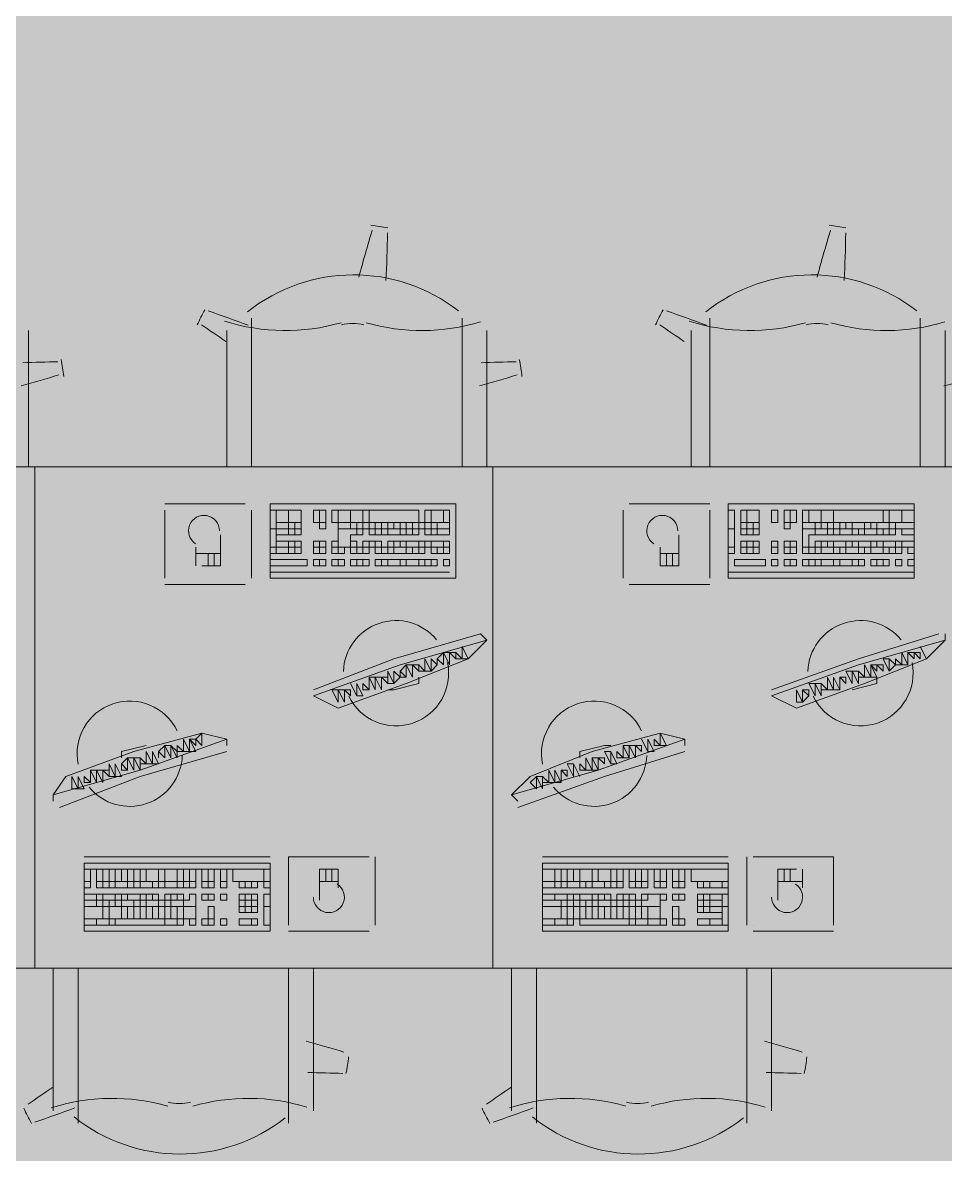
# Model space of a CAD drawing. Header units: millimetres. Extents: x -59 to 47, y 152 to 919.
# Drawn here: x 26.496 to 28.731, y 461.526 to 464.267 of the extents above; entities that cross this region are included whole.
import ezdxf

# ---------------------------------------------------------------- set-up
doc = ezdxf.new("R2010")
doc.units = ezdxf.units.MM
doc.layers.add('PDF_014405$FT-FIXFIT', color=7, linetype='Continuous')
doc.layers.add('PDF_014405$HL-TMP', color=7, linetype='Continuous', true_color=0xe6db59)

msp = doc.modelspace()

# ---------------------------------------------------------------- linework, layer by layer
at = {"layer": 'PDF_014405$FT-FIXFIT', "lineweight": 0}
for points in [[(27.0501, 463.1913), (27.0501, 463.5513)], [(27.5601, 463.5513), (27.5601, 463.1913)], [(28.16, 463.1913), (28.16, 463.5513)], [(28.67, 463.5513), (28.67, 463.1913)], [(26.5102, 463.1913), (26.5102, 463.5213)], [(26.9901, 463.5213), (26.9901, 463.1913)], [(27.6201, 463.1913), (27.6201, 463.5213)], [(28.115, 463.5213), (28.115, 463.1913)], [(28.73, 463.1913), (28.73, 463.5213)], [(27.0351, 463.1014), (26.8402, 463.1014)], [(28.16, 463.1014), (27.9651, 463.1014)], [(26.8402, 463.0864), (26.8402, 463.0864)], [(26.8402, 463.0864), (26.8402, 462.9214)], [(27.0351, 463.0864), (27.0351, 463.0864)], [(27.0501, 462.9214), (27.0501, 463.0864)], [(27.9501, 463.0864), (27.9501, 462.9214)], [(27.9651, 463.0864), (27.9651, 463.0864)], [(28.16, 462.9214), (28.16, 463.0864)], [(26.9302, 462.9514), (26.9751, 462.9514), (26.9751, 463.0264)], [(28.0401, 462.9964), (28.0401, 462.9514), (28.0851, 462.9514), (28.0851, 463.0264)], [(26.9152, 462.9964), (26.9152, 462.9514)], [(26.9751, 462.9814), (26.9152, 462.9814)], [(26.9451, 462.9814), (26.9451, 462.9514)], [(26.9601, 462.9814), (26.9601, 462.9514)], [(28.0851, 462.9814), (28.0401, 462.9814)], [(28.0551, 462.9814), (28.0551, 462.9514)], [(28.0701, 462.9814), (28.0701, 462.9514)], [(27.5301, 462.9364), (27.0951, 462.9364), (27.5301, 462.9364)], [(28.655, 462.9364), (28.205, 462.9364), (28.655, 462.9364)], [(26.8402, 462.9064), (27.0351, 462.9064)], [(27.0351, 462.9214), (27.0351, 462.9214)], [(27.9651, 462.9214), (27.9651, 462.9214)], [(27.9651, 462.9064), (28.16, 462.9064)], [(28.16, 462.9214), (28.16, 462.9214)], [(27.6201, 462.7714), (27.4101, 462.7114), (27.2001, 462.6364), (27.2601, 462.6064), (27.4251, 462.6664), (27.5751, 462.7264), (27.6201, 462.7714), (27.6051, 462.7864), (27.3951, 462.7264), (27.2001, 462.6514)], [(28.73, 462.7714), (28.52, 462.7114), (28.31, 462.6364), (28.37, 462.6064), (28.535, 462.6664), (28.685, 462.7264), (28.73, 462.7714), (28.73, 462.7864)], [(28.715, 462.7864), (28.52, 462.7264), (28.31, 462.6514)], [(28.715, 462.7864), (28.715, 462.7864)], [(28.64, 462.7414), (28.64, 462.7114), (28.64, 462.7414)], [(28.67, 462.7564), (28.685, 462.7264), (28.67, 462.7564)], [(27.5001, 462.7264), (27.5001, 462.7114), (27.5001, 462.7264)], [(27.2901, 462.6664), (27.3051, 462.6364), (27.2901, 462.6664)], [(27.4551, 462.6814), (27.4551, 462.6664), (27.3951, 462.6514), (27.3801, 462.6514)], [(28.565, 462.6814), (28.565, 462.6664), (28.505, 462.6514)], [(27.2001, 462.6514), (27.2001, 462.6514)], [(27.2001, 462.6364), (27.2001, 462.6364)], [(28.31, 462.6364), (28.31, 462.6364)], [(28.325, 462.6514), (28.325, 462.6514)], [(26.9901, 462.5314), (26.9302, 462.5464), (26.7652, 462.5014), (26.6002, 462.4414), (26.5702, 462.3964), (26.5702, 462.3814)], [(26.5702, 462.3964), (26.7802, 462.4564), (26.9901, 462.5314), (26.9901, 462.5164)], [(28.1, 462.5314), (28.0401, 462.5464), (27.8751, 462.5014), (27.7251, 462.4414), (27.6801, 462.3964), (27.6951, 462.3814)], [(27.6801, 462.3964), (27.8901, 462.4564), (28.1, 462.5314), (28.1, 462.5164)], [(28.0101, 462.5014), (27.9951, 462.5314), (28.0101, 462.5014)], [(26.5852, 462.3664), (26.7802, 462.4414), (26.9901, 462.5014)], [(26.7352, 462.4864), (26.7352, 462.5014), (26.7952, 462.5164)], [(26.8252, 462.4864), (26.8252, 462.5014), (26.8252, 462.4864)], [(26.9751, 462.5164), (26.9751, 462.5164)], [(27.6951, 462.3664), (27.9051, 462.4414), (28.1, 462.5014)], [(27.8451, 462.4864), (27.8451, 462.5014), (27.9051, 462.5164), (27.9201, 462.5164)], [(27.8451, 462.4414), (27.8301, 462.4714), (27.8451, 462.4414)], [(26.5852, 462.3814), (26.5852, 462.3814)], [(27.0951, 462.2464), (26.6452, 462.2464)], [(27.3351, 462.2464), (27.1401, 462.2464), (27.1401, 462.0814)], [(27.3351, 462.2464), (27.3351, 462.2464)], [(27.3501, 462.0814), (27.3501, 462.2464)], [(28.205, 462.2464), (27.7551, 462.2464)], [(28.25, 462.2464), (28.25, 462.0814)], [(28.46, 462.0814), (28.46, 462.2464), (28.265, 462.2464)], [(26.6452, 462.2314), (26.6452, 462.0664), (27.0951, 462.0664), (27.0951, 462.2314)], [(27.7551, 462.2314), (27.7551, 462.0664), (28.205, 462.0664), (28.205, 462.2314)], [(27.2601, 462.1714), (27.2601, 462.2164), (27.2151, 462.2164), (27.2151, 462.1414)], [(27.2301, 462.1864), (27.2301, 462.2164)], [(27.2451, 462.1864), (27.2451, 462.2164)], [(28.37, 462.2164), (28.325, 462.2164), (28.325, 462.1414)], [(28.34, 462.1864), (28.34, 462.2164)], [(28.355, 462.1864), (28.355, 462.2164)], [(28.385, 462.1714), (28.385, 462.2164)], [(27.2151, 462.1864), (27.2601, 462.1864)], [(28.325, 462.1864), (28.385, 462.1864)], [(27.3351, 462.0814), (27.3351, 462.0814)], [(28.265, 462.0814), (28.265, 462.0814)], [(28.46, 462.0814), (28.46, 462.0814)], [(27.1401, 462.0664), (27.3351, 462.0664)], [(28.265, 462.0664), (28.46, 462.0664)], [(26.5702, 461.6315), (26.5702, 461.9765)], [(26.6302, 461.9765), (26.6302, 461.6015)], [(27.1401, 461.6015), (27.1401, 461.9765)], [(27.2001, 461.9765), (27.2001, 461.6315)], [(27.6801, 461.6315), (27.6801, 461.9765)], [(27.7401, 461.9765), (27.7401, 461.6015)], [(28.25, 461.6015), (28.25, 461.9765)], [(28.31, 461.9765), (28.31, 461.6315)]]:
    msp.add_lwpolyline(points, dxfattribs=at)
msp.add_lwpolyline([(28.7273, 463.3873, 0.00719), (28.8152, 463.4103, 0.025003), (28.8088, 463.451)], format="xyb", dxfattribs=at)
for points in [[(25.4153, 463.1913), (26.5252, 463.1913), (26.5252, 461.9765), (25.4153, 461.9765)], [(26.5252, 463.1913), (27.6351, 463.1913), (27.6351, 461.9765), (26.5252, 461.9765)], [(27.6351, 463.1913), (28.76, 463.1913), (28.76, 461.9765), (27.6351, 461.9765)], [(27.5451, 463.1014), (27.0951, 463.1014), (27.0951, 462.9214), (27.5451, 462.9214)], [(28.655, 463.1014), (28.205, 463.1014), (28.205, 462.9214), (28.655, 462.9214)], [(27.1101, 463.0864), (27.0951, 463.0864), (27.0951, 463.0414), (27.1101, 463.0414)], [(27.1401, 463.0864), (27.1101, 463.0864), (27.1101, 463.0564), (27.1401, 463.0564)], [(27.1701, 463.0864), (27.1401, 463.0864), (27.1401, 463.0564), (27.1701, 463.0564)], [(27.2151, 463.0864), (27.2001, 463.0864), (27.2001, 463.0564), (27.2151, 463.0564)], [(27.2301, 463.0864), (27.2151, 463.0864), (27.2151, 463.0564), (27.2301, 463.0564)], [(27.2601, 463.0864), (27.2451, 463.0864), (27.2451, 463.0564), (27.2601, 463.0564)], [(27.2601, 463.0864), (27.2901, 463.0864), (27.2901, 463.0564), (27.2601, 463.0564)], [(27.2901, 463.0864), (27.3201, 463.0864), (27.3201, 463.0564), (27.2901, 463.0564)], [(27.3201, 463.0864), (27.3351, 463.0864), (27.3351, 463.0564), (27.3201, 463.0564)], [(27.4551, 463.0864), (27.3351, 463.0864), (27.3351, 463.0564), (27.4551, 463.0564)], [(27.4851, 463.0864), (27.4701, 463.0864), (27.4701, 463.0564), (27.4851, 463.0564)], [(27.5151, 463.0864), (27.4851, 463.0864), (27.4851, 463.0564), (27.5151, 463.0564)], [(27.5301, 463.0864), (27.5151, 463.0864), (27.5151, 463.0564), (27.5301, 463.0564)], [(28.22, 463.0864), (28.205, 463.0864), (28.205, 463.0414), (28.22, 463.0414)], [(28.25, 463.0864), (28.235, 463.0864), (28.235, 463.0564), (28.25, 463.0564)], [(28.28, 463.0864), (28.25, 463.0864), (28.25, 463.0564), (28.28, 463.0564)], [(28.325, 463.0864), (28.31, 463.0864), (28.31, 463.0564), (28.325, 463.0564)], [(28.355, 463.0864), (28.34, 463.0864), (28.34, 463.0564), (28.355, 463.0564)], [(28.37, 463.0864), (28.355, 463.0864), (28.355, 463.0564), (28.37, 463.0564)], [(28.385, 463.0864), (28.4, 463.0864), (28.4, 463.0564), (28.385, 463.0564)], [(28.4, 463.0864), (28.43, 463.0864), (28.43, 463.0564), (28.4, 463.0564)], [(28.43, 463.0864), (28.46, 463.0864), (28.46, 463.0564), (28.43, 463.0564)], [(28.58, 463.0864), (28.46, 463.0864), (28.46, 463.0564), (28.58, 463.0564)], [(28.595, 463.0864), (28.58, 463.0864), (28.58, 463.0564), (28.595, 463.0564)], [(28.625, 463.0864), (28.595, 463.0864), (28.595, 463.0564), (28.625, 463.0564)], [(28.655, 463.0864), (28.625, 463.0864), (28.625, 463.0564), (28.655, 463.0564)], [(27.1101, 463.0414), (27.0951, 463.0414), (27.0951, 462.9964), (27.1101, 462.9964)], [(27.1401, 463.0564), (27.1101, 463.0564), (27.1101, 463.0414), (27.1401, 463.0414)], [(27.1401, 463.0414), (27.1101, 463.0414), (27.1101, 463.0264), (27.1401, 463.0264)], [(27.1551, 463.0564), (27.1401, 463.0564), (27.1401, 463.0414), (27.1551, 463.0414)], [(27.1551, 463.0414), (27.1401, 463.0414), (27.1401, 463.0264), (27.1551, 463.0264)], [(27.1701, 463.0564), (27.1551, 463.0564), (27.1551, 463.0414), (27.1701, 463.0414)], [(27.1701, 463.0414), (27.1551, 463.0414), (27.1551, 463.0264), (27.1701, 463.0264)], [(27.2301, 463.0564), (27.2151, 463.0564), (27.2151, 463.0414), (27.2301, 463.0414)], [(27.2901, 463.0564), (27.2601, 463.0564), (27.2601, 463.0414), (27.2901, 463.0414)], [(27.2901, 463.0414), (27.2601, 463.0414), (27.2601, 462.9964), (27.2901, 462.9964), (27.2901, 463.0264), (27.3051, 463.0264), (27.3051, 463.0414)], [(27.3201, 463.0564), (27.3051, 463.0564), (27.3051, 463.0414), (27.3201, 463.0414)], [(27.3201, 463.0414), (27.3051, 463.0414), (27.3051, 463.0264), (27.3201, 463.0264)], [(27.3351, 463.0564), (27.3201, 463.0564), (27.3201, 463.0414), (27.3351, 463.0414)], [(27.3501, 463.0564), (27.3351, 463.0564), (27.3351, 463.0414), (27.3501, 463.0414)], [(27.3501, 463.0414), (27.3351, 463.0414), (27.3351, 463.0264), (27.3501, 463.0264)], [(27.3651, 463.0414), (27.3501, 463.0414), (27.3501, 463.0264), (27.3651, 463.0264)], [(27.3801, 463.0564), (27.3651, 463.0564), (27.3651, 463.0414), (27.3801, 463.0414)], [(27.3801, 463.0414), (27.3651, 463.0414), (27.3651, 463.0264), (27.3801, 463.0264)], [(27.3951, 463.0564), (27.3801, 463.0564), (27.3801, 463.0414), (27.3951, 463.0414)], [(27.4101, 463.0414), (27.3801, 463.0414), (27.3801, 463.0264), (27.4101, 463.0264)], [(27.4101, 463.0564), (27.3951, 463.0564), (27.3951, 463.0414), (27.4101, 463.0414)], [(27.4251, 463.0414), (27.4101, 463.0414), (27.4101, 463.0264), (27.4251, 463.0264)], [(27.4401, 463.0564), (27.4251, 463.0564), (27.4251, 463.0414), (27.4401, 463.0414)], [(27.4401, 463.0414), (27.4251, 463.0414), (27.4251, 463.0264), (27.4401, 463.0264)], [(27.4551, 463.0564), (27.4401, 463.0564), (27.4401, 463.0414), (27.4551, 463.0414)], [(27.4551, 463.0414), (27.4401, 463.0414), (27.4401, 463.0264), (27.4551, 463.0264)], [(27.4701, 463.0564), (27.4551, 463.0564), (27.4551, 463.0414), (27.4701, 463.0414)], [(27.4851, 463.0414), (27.4701, 463.0414), (27.4701, 463.0264), (27.4851, 463.0264)], [(27.5001, 463.0564), (27.4851, 463.0564), (27.4851, 463.0414), (27.5001, 463.0414)], [(27.5001, 463.0414), (27.4851, 463.0414), (27.4851, 463.0264), (27.5001, 463.0264)], [(27.5301, 463.0564), (27.5001, 463.0564), (27.5001, 463.0414), (27.5301, 463.0414)], [(27.5301, 463.0414), (27.5001, 463.0414), (27.5001, 463.0264), (27.5301, 463.0264)], [(28.22, 463.0414), (28.205, 463.0414), (28.205, 462.9964), (28.22, 462.9964)], [(28.25, 463.0564), (28.235, 463.0564), (28.235, 463.0414), (28.25, 463.0414)], [(28.25, 463.0414), (28.235, 463.0414), (28.235, 463.0264), (28.25, 463.0264)], [(28.265, 463.0564), (28.25, 463.0564), (28.25, 463.0414), (28.265, 463.0414)], [(28.265, 463.0414), (28.25, 463.0414), (28.25, 463.0264), (28.265, 463.0264)], [(28.28, 463.0564), (28.265, 463.0564), (28.265, 463.0414), (28.28, 463.0414)], [(28.28, 463.0414), (28.265, 463.0414), (28.265, 463.0264), (28.28, 463.0264)], [(28.355, 463.0564), (28.34, 463.0564), (28.34, 463.0414), (28.355, 463.0414)], [(28.415, 463.0564), (28.385, 463.0564), (28.385, 463.0414), (28.415, 463.0414)], [(28.4, 463.0414), (28.385, 463.0414), (28.385, 462.9964), (28.4, 462.9964), (28.4, 463.0264), (28.415, 463.0264), (28.415, 463.0414)], [(28.43, 463.0564), (28.415, 463.0564), (28.415, 463.0414), (28.43, 463.0414)], [(28.445, 463.0414), (28.415, 463.0414), (28.415, 463.0264), (28.445, 463.0264)], [(28.445, 463.0564), (28.43, 463.0564), (28.43, 463.0414), (28.445, 463.0414)], [(28.46, 463.0414), (28.445, 463.0414), (28.445, 463.0264), (28.46, 463.0264)], [(28.475, 463.0564), (28.46, 463.0564), (28.46, 463.0414), (28.475, 463.0414)], [(28.475, 463.0414), (28.46, 463.0414), (28.46, 463.0264), (28.475, 463.0264)], [(28.49, 463.0564), (28.475, 463.0564), (28.475, 463.0414), (28.49, 463.0414)], [(28.505, 463.0414), (28.475, 463.0414), (28.475, 463.0264), (28.505, 463.0264)], [(28.505, 463.0564), (28.49, 463.0564), (28.49, 463.0414), (28.505, 463.0414)], [(28.535, 463.0564), (28.505, 463.0564), (28.505, 463.0414), (28.535, 463.0414)], [(28.52, 463.0414), (28.505, 463.0414), (28.505, 463.0264), (28.52, 463.0264)], [(28.535, 463.0414), (28.52, 463.0414), (28.52, 463.0264), (28.535, 463.0264)], [(28.55, 463.0564), (28.535, 463.0564), (28.535, 463.0414), (28.55, 463.0414)], [(28.565, 463.0414), (28.535, 463.0414), (28.535, 463.0264), (28.565, 463.0264)], [(28.565, 463.0564), (28.55, 463.0564), (28.55, 463.0414), (28.565, 463.0414)], [(28.595, 463.0564), (28.565, 463.0564), (28.565, 463.0414), (28.595, 463.0414)], [(28.58, 463.0414), (28.565, 463.0414), (28.565, 463.0264), (28.58, 463.0264)], [(28.595, 463.0414), (28.58, 463.0414), (28.58, 463.0264), (28.595, 463.0264)], [(28.61, 463.0564), (28.595, 463.0564), (28.595, 463.0414), (28.61, 463.0414)], [(28.61, 463.0414), (28.595, 463.0414), (28.595, 463.0264), (28.61, 463.0264)], [(28.655, 463.0564), (28.61, 463.0564), (28.61, 463.0414), (28.655, 463.0414)], [(28.655, 463.0414), (28.625, 463.0414), (28.625, 463.0264), (28.655, 463.0264)], [(27.1101, 462.9964), (27.0951, 462.9964), (27.0951, 462.9814), (27.1101, 462.9814)], [(27.1401, 463.0114), (27.1101, 463.0114), (27.1101, 462.9964), (27.1401, 462.9964)], [(27.1401, 462.9964), (27.1101, 462.9964), (27.1101, 462.9814), (27.1401, 462.9814)], [(27.1551, 463.0114), (27.1401, 463.0114), (27.1401, 462.9964), (27.1551, 462.9964)], [(27.1551, 462.9964), (27.1401, 462.9964), (27.1401, 462.9814), (27.1551, 462.9814)], [(27.1701, 463.0114), (27.1551, 463.0114), (27.1551, 462.9964), (27.1701, 462.9964)], [(27.1701, 462.9964), (27.1551, 462.9964), (27.1551, 462.9814), (27.1701, 462.9814)], [(27.2151, 463.0114), (27.2001, 463.0114), (27.2001, 462.9964), (27.2151, 462.9964)], [(27.2151, 462.9964), (27.2001, 462.9964), (27.2001, 462.9814), (27.2151, 462.9814)], [(27.2301, 463.0114), (27.2151, 463.0114), (27.2151, 462.9964), (27.2301, 462.9964)], [(27.2301, 462.9964), (27.2151, 462.9964), (27.2151, 462.9814), (27.2301, 462.9814)], [(27.2601, 463.0114), (27.2451, 463.0114), (27.2451, 462.9964), (27.2601, 462.9964)], [(27.2601, 462.9964), (27.2451, 462.9964), (27.2451, 462.9814), (27.2601, 462.9814)], [(27.2751, 462.9964), (27.2601, 462.9964), (27.2601, 462.9814), (27.2751, 462.9814)], [(27.3051, 463.0114), (27.2901, 463.0114), (27.2901, 462.9964), (27.3051, 462.9964)], [(27.3051, 462.9964), (27.2901, 462.9964), (27.2901, 462.9814), (27.3051, 462.9814)], [(27.3201, 462.9964), (27.3051, 462.9964), (27.3051, 462.9814), (27.3201, 462.9814)], [(27.3351, 463.0114), (27.3201, 463.0114), (27.3201, 462.9964), (27.3351, 462.9964)], [(27.3351, 462.9964), (27.3201, 462.9964), (27.3201, 462.9814), (27.3351, 462.9814)], [(27.3501, 463.0114), (27.3351, 463.0114), (27.3351, 462.9964), (27.3501, 462.9964)], [(27.3651, 463.0114), (27.3501, 463.0114), (27.3501, 462.9964), (27.3651, 462.9964)], [(27.3651, 462.9964), (27.3501, 462.9964), (27.3501, 462.9814), (27.3651, 462.9814)], [(27.3801, 462.9964), (27.3651, 462.9964), (27.3651, 462.9814), (27.3801, 462.9814)], [(27.3951, 463.0114), (27.3801, 463.0114), (27.3801, 462.9964), (27.3951, 462.9964)], [(27.3951, 462.9964), (27.3801, 462.9964), (27.3801, 462.9814), (27.3951, 462.9814)], [(27.4101, 463.0114), (27.3951, 463.0114), (27.3951, 462.9964), (27.4101, 462.9964)], [(27.4251, 462.9964), (27.3951, 462.9964), (27.3951, 462.9814), (27.4251, 462.9814)], [(27.4251, 463.0114), (27.4101, 463.0114), (27.4101, 462.9964), (27.4251, 462.9964)], [(27.4551, 463.0114), (27.4251, 463.0114), (27.4251, 462.9964), (27.4551, 462.9964)], [(27.4401, 462.9964), (27.4251, 462.9964), (27.4251, 462.9814), (27.4401, 462.9814)], [(27.4551, 462.9964), (27.4401, 462.9964), (27.4401, 462.9814), (27.4551, 462.9814)], [(27.4701, 463.0114), (27.4551, 463.0114), (27.4551, 462.9964), (27.4701, 462.9964)], [(27.4701, 462.9964), (27.4551, 462.9964), (27.4551, 462.9814), (27.4701, 462.9814)], [(27.4851, 463.0114), (27.4701, 463.0114), (27.4701, 462.9964), (27.4851, 462.9964)], [(27.5151, 463.0114), (27.4851, 463.0114), (27.4851, 462.9964), (27.5151, 462.9964)], [(27.5001, 462.9964), (27.4851, 462.9964), (27.4851, 462.9814), (27.5001, 462.9814)], [(27.5151, 462.9964), (27.5001, 462.9964), (27.5001, 462.9814), (27.5151, 462.9814)], [(27.5301, 463.0114), (27.5151, 463.0114), (27.5151, 462.9964), (27.5301, 462.9964)], [(27.5301, 462.9964), (27.5151, 462.9964), (27.5151, 462.9814), (27.5301, 462.9814)], [(28.22, 462.9964), (28.205, 462.9964), (28.205, 462.9814), (28.22, 462.9814)], [(28.25, 463.0114), (28.235, 463.0114), (28.235, 462.9964), (28.25, 462.9964)], [(28.25, 462.9964), (28.235, 462.9964), (28.235, 462.9814), (28.25, 462.9814)], [(28.265, 463.0114), (28.25, 463.0114), (28.25, 462.9964), (28.265, 462.9964)], [(28.265, 462.9964), (28.25, 462.9964), (28.25, 462.9814), (28.265, 462.9814)], [(28.28, 463.0114), (28.265, 463.0114), (28.265, 462.9964), (28.28, 462.9964)], [(28.28, 462.9964), (28.265, 462.9964), (28.265, 462.9814), (28.28, 462.9814)], [(28.325, 463.0114), (28.31, 463.0114), (28.31, 462.9964), (28.325, 462.9964)], [(28.325, 462.9964), (28.31, 462.9964), (28.31, 462.9814), (28.325, 462.9814)], [(28.355, 463.0114), (28.34, 463.0114), (28.34, 462.9964), (28.355, 462.9964)], [(28.355, 462.9964), (28.34, 462.9964), (28.34, 462.9814), (28.355, 462.9814)], [(28.37, 463.0114), (28.355, 463.0114), (28.355, 462.9964), (28.37, 462.9964)], [(28.37, 462.9964), (28.355, 462.9964), (28.355, 462.9814), (28.37, 462.9814)], [(28.4, 462.9964), (28.385, 462.9964), (28.385, 462.9814), (28.4, 462.9814)], [(28.415, 462.9964), (28.4, 462.9964), (28.4, 462.9814), (28.415, 462.9814)], [(28.43, 463.0114), (28.415, 463.0114), (28.415, 462.9964), (28.43, 462.9964)], [(28.43, 462.9964), (28.415, 462.9964), (28.415, 462.9814), (28.43, 462.9814)], [(28.445, 463.0114), (28.43, 463.0114), (28.43, 462.9964), (28.445, 462.9964)], [(28.46, 462.9964), (28.43, 462.9964), (28.43, 462.9814), (28.46, 462.9814)], [(28.46, 463.0114), (28.445, 463.0114), (28.445, 462.9964), (28.46, 462.9964)], [(28.49, 463.0114), (28.46, 463.0114), (28.46, 462.9964), (28.49, 462.9964)], [(28.475, 462.9964), (28.46, 462.9964), (28.46, 462.9814), (28.475, 462.9814)], [(28.49, 462.9964), (28.475, 462.9964), (28.475, 462.9814), (28.49, 462.9814)], [(28.505, 463.0114), (28.49, 463.0114), (28.49, 462.9964), (28.505, 462.9964)], [(28.52, 462.9964), (28.49, 462.9964), (28.49, 462.9814), (28.52, 462.9814)], [(28.52, 463.0114), (28.505, 463.0114), (28.505, 462.9964), (28.52, 462.9964)], [(28.55, 463.0114), (28.52, 463.0114), (28.52, 462.9964), (28.55, 462.9964)], [(28.535, 462.9964), (28.52, 462.9964), (28.52, 462.9814), (28.535, 462.9814)], [(28.55, 462.9964), (28.535, 462.9964), (28.535, 462.9814), (28.55, 462.9814)], [(28.565, 463.0114), (28.55, 463.0114), (28.55, 462.9964), (28.565, 462.9964)], [(28.58, 462.9964), (28.55, 462.9964), (28.55, 462.9814), (28.58, 462.9814)], [(28.58, 463.0114), (28.565, 463.0114), (28.565, 462.9964), (28.58, 462.9964)], [(28.61, 463.0114), (28.58, 463.0114), (28.58, 462.9964), (28.61, 462.9964)], [(28.595, 462.9964), (28.58, 462.9964), (28.58, 462.9814), (28.595, 462.9814)], [(28.61, 462.9964), (28.595, 462.9964), (28.595, 462.9814), (28.61, 462.9814)], [(28.625, 463.0114), (28.61, 463.0114), (28.61, 462.9964), (28.625, 462.9964)], [(28.625, 462.9964), (28.61, 462.9964), (28.61, 462.9814), (28.625, 462.9814)], [(28.655, 463.0114), (28.625, 463.0114), (28.625, 462.9964), (28.655, 462.9964)], [(28.655, 462.9964), (28.64, 462.9964), (28.64, 462.9814), (28.655, 462.9814)], [(27.1851, 462.9514), (27.0951, 462.9514), (27.0951, 462.9664), (27.1851, 462.9664)], [(27.2151, 462.9664), (27.2001, 462.9664), (27.2001, 462.9514), (27.2151, 462.9514)], [(27.2301, 462.9664), (27.2151, 462.9664), (27.2151, 462.9514), (27.2301, 462.9514)], [(27.2601, 462.9664), (27.2451, 462.9664), (27.2451, 462.9514), (27.2601, 462.9514)], [(27.2751, 462.9664), (27.2601, 462.9664), (27.2601, 462.9514), (27.2751, 462.9514)], [(27.3051, 462.9664), (27.2901, 462.9664), (27.2901, 462.9514), (27.3051, 462.9514)], [(27.3201, 462.9664), (27.3051, 462.9664), (27.3051, 462.9514), (27.3201, 462.9514)], [(27.3351, 462.9664), (27.3201, 462.9664), (27.3201, 462.9514), (27.3351, 462.9514)], [(27.3651, 462.9664), (27.3501, 462.9664), (27.3501, 462.9514), (27.3651, 462.9514)], [(27.3801, 462.9664), (27.3651, 462.9664), (27.3651, 462.9514), (27.3801, 462.9514)], [(27.4101, 462.9664), (27.3801, 462.9664), (27.3801, 462.9514), (27.4101, 462.9514)], [(27.4251, 462.9664), (27.4101, 462.9664), (27.4101, 462.9514), (27.4251, 462.9514)], [(27.4551, 462.9664), (27.4251, 462.9664), (27.4251, 462.9514), (27.4551, 462.9514)], [(27.4701, 462.9664), (27.4551, 462.9664), (27.4551, 462.9514), (27.4701, 462.9514)], [(27.4851, 462.9664), (27.4701, 462.9664), (27.4701, 462.9514), (27.4851, 462.9514)], [(27.5001, 462.9664), (27.4851, 462.9664), (27.4851, 462.9514), (27.5001, 462.9514)], [(27.5301, 462.9664), (27.5151, 462.9664), (27.5151, 462.9514), (27.5301, 462.9514)], [(28.295, 462.9514), (28.22, 462.9514), (28.22, 462.9664), (28.295, 462.9664)], [(28.325, 462.9664), (28.31, 462.9664), (28.31, 462.9514), (28.325, 462.9514)], [(28.355, 462.9664), (28.34, 462.9664), (28.34, 462.9514), (28.355, 462.9514)], [(28.37, 462.9664), (28.355, 462.9664), (28.355, 462.9514), (28.37, 462.9514)], [(28.4, 462.9664), (28.385, 462.9664), (28.385, 462.9514), (28.4, 462.9514)], [(28.415, 462.9664), (28.4, 462.9664), (28.4, 462.9514), (28.415, 462.9514)], [(28.43, 462.9664), (28.415, 462.9664), (28.415, 462.9514), (28.43, 462.9514)], [(28.46, 462.9664), (28.43, 462.9664), (28.43, 462.9514), (28.46, 462.9514)], [(28.475, 462.9664), (28.46, 462.9664), (28.46, 462.9514), (28.475, 462.9514)], [(28.505, 462.9664), (28.475, 462.9664), (28.475, 462.9514), (28.505, 462.9514)], [(28.52, 462.9664), (28.505, 462.9664), (28.505, 462.9514), (28.52, 462.9514)], [(28.535, 462.9664), (28.52, 462.9664), (28.52, 462.9514), (28.535, 462.9514)], [(28.565, 462.9664), (28.55, 462.9664), (28.55, 462.9514), (28.565, 462.9514)], [(28.58, 462.9664), (28.565, 462.9664), (28.565, 462.9514), (28.58, 462.9514)], [(28.595, 462.9664), (28.58, 462.9664), (28.58, 462.9514), (28.595, 462.9514)], [(28.625, 462.9664), (28.61, 462.9664), (28.61, 462.9514), (28.625, 462.9514)], [(28.655, 462.9664), (28.64, 462.9664), (28.64, 462.9514), (28.655, 462.9514)], [(27.5151, 462.7414), (27.5001, 462.7264), (27.5151, 462.7114)], [(27.5301, 462.7414), (27.5151, 462.7414), (27.5301, 462.7114)], [(27.5451, 462.7414), (27.5301, 462.7414), (27.5451, 462.7264)], [(27.5451, 462.7414), (27.5451, 462.7264), (27.5601, 462.7264)], [(27.5601, 462.7564), (27.5601, 462.7264), (27.5751, 462.7264)], [(28.625, 462.7414), (28.625, 462.7264), (28.625, 462.7114), (28.64, 462.7114)], [(28.655, 462.7414), (28.64, 462.7414), (28.655, 462.7264)], [(28.67, 462.7414), (28.655, 462.7414), (28.67, 462.7264)], [(27.4701, 462.7264), (27.4701, 462.6964), (27.4851, 462.6964)], [(27.4851, 462.7264), (27.4851, 462.6964), (27.5001, 462.7114)], [(28.595, 462.7264), (28.58, 462.7264), (28.595, 462.6964)], [(28.595, 462.7264), (28.595, 462.6964), (28.61, 462.7114)], [(28.61, 462.7264), (28.61, 462.7114), (28.625, 462.7114)], [(27.3801, 462.6964), (27.3801, 462.6664), (27.3951, 462.6664)], [(27.3951, 462.6964), (27.3951, 462.6664), (27.4101, 462.6814)], [(27.4251, 462.7114), (27.4101, 462.6964), (27.4251, 462.6814)], [(27.4101, 462.6964), (27.4101, 462.6814), (27.4251, 462.6814)], [(27.4401, 462.7114), (27.4251, 462.7114), (27.4401, 462.6814)], [(27.4551, 462.7114), (27.4401, 462.7114), (27.4551, 462.6964)], [(27.4551, 462.7114), (27.4551, 462.6964), (27.4701, 462.6964)], [(28.505, 462.6964), (28.49, 462.6964), (28.505, 462.6664)], [(28.52, 462.6964), (28.505, 462.6964), (28.52, 462.6664), (28.52, 462.6814)], [(28.52, 462.6964), (28.52, 462.6814), (28.535, 462.6814)], [(28.535, 462.7114), (28.535, 462.6964), (28.535, 462.6814), (28.55, 462.6814)], [(28.55, 462.7114), (28.55, 462.6814), (28.565, 462.6814)], [(28.565, 462.7114), (28.55, 462.7114), (28.565, 462.6964)], [(28.58, 462.7114), (28.565, 462.7114), (28.58, 462.6964)], [(27.3051, 462.6664), (27.3051, 462.6364), (27.3201, 462.6364)], [(27.3201, 462.6664), (27.3201, 462.6514), (27.3351, 462.6514)], [(27.3351, 462.6814), (27.3351, 462.6664), (27.3351, 462.6514)], [(27.3501, 462.6814), (27.3351, 462.6814), (27.3501, 462.6514)], [(27.3651, 462.6814), (27.3501, 462.6814), (27.3651, 462.6514), (27.3651, 462.6664)], [(27.3801, 462.6814), (27.3651, 462.6814), (27.3801, 462.6664)], [(28.415, 462.6664), (28.4, 462.6664), (28.415, 462.6364)], [(28.43, 462.6664), (28.415, 462.6664), (28.43, 462.6364)], [(28.43, 462.6664), (28.43, 462.6514), (28.445, 462.6514)], [(28.445, 462.6814), (28.445, 462.6664), (28.445, 462.6514), (28.46, 462.6514)], [(28.46, 462.6814), (28.46, 462.6514), (28.475, 462.6514)], [(28.475, 462.6814), (28.475, 462.6514), (28.475, 462.6664)], [(28.49, 462.6814), (28.475, 462.6814), (28.49, 462.6664)], [(27.2601, 462.6514), (27.2451, 462.6514), (27.2601, 462.6214)], [(27.2751, 462.6514), (27.2601, 462.6514), (27.2751, 462.6214), (27.2751, 462.6364)], [(27.2901, 462.6514), (27.2751, 462.6514), (27.2901, 462.6364)], [(28.37, 462.6514), (28.37, 462.6214), (28.385, 462.6214)], [(28.385, 462.6514), (28.385, 462.6214), (28.4, 462.6364)], [(28.4, 462.6514), (28.385, 462.6514), (28.4, 462.6364)], [(26.8852, 462.5014), (26.9002, 462.5014), (26.8852, 462.5314)], [(26.9152, 462.5164), (26.9152, 462.5314), (26.9002, 462.5314)], [(26.9002, 462.5014), (26.9152, 462.5014), (26.9002, 462.5314)], [(26.9302, 462.5164), (26.9302, 462.5464), (26.9152, 462.5314)], [(28.0101, 462.5014), (28.0251, 462.5014), (28.0101, 462.5314)], [(28.0251, 462.5164), (28.0401, 462.5164), (28.0251, 462.5314)], [(28.0401, 462.5164), (28.0551, 462.5164), (28.0401, 462.5464), (28.0401, 462.5314)], [(26.7952, 462.4714), (26.8102, 462.4714), (26.7952, 462.5014)], [(26.8102, 462.4714), (26.8252, 462.4714), (26.8102, 462.5014)], [(26.8402, 462.4864), (26.8402, 462.5164), (26.8252, 462.5014)], [(26.8552, 462.4864), (26.8552, 462.5164), (26.8402, 462.5164)], [(26.8702, 462.4864), (26.8702, 462.5014), (26.8552, 462.5164)], [(26.8702, 462.5014), (26.8852, 462.5014), (26.8702, 462.5164)], [(27.9201, 462.4714), (27.9201, 462.5014), (27.9051, 462.5014)], [(27.9201, 462.4714), (27.9351, 462.4714), (27.9201, 462.5014)], [(27.9351, 462.4864), (27.9501, 462.4864), (27.9351, 462.5014)], [(27.9651, 462.4864), (27.9651, 462.5164), (27.9501, 462.5164)], [(27.9501, 462.4864), (27.9651, 462.4864), (27.9501, 462.5164), (27.9501, 462.5014)], [(27.9801, 462.4864), (27.9801, 462.5014), (27.9801, 462.5164), (27.9651, 462.5164)], [(27.9951, 462.5014), (27.9951, 462.5164), (27.9801, 462.5164)], [(26.7052, 462.4414), (26.7202, 462.4414), (26.7052, 462.4714)], [(26.7202, 462.4414), (26.7352, 462.4414), (26.7202, 462.4714)], [(26.7502, 462.4564), (26.7502, 462.4864), (26.7352, 462.4714)], [(26.7352, 462.4564), (26.7502, 462.4564), (26.7352, 462.4714)], [(26.7652, 462.4564), (26.7652, 462.4864), (26.7502, 462.4864)], [(26.7802, 462.4564), (26.7802, 462.4714), (26.7802, 462.4864), (26.7652, 462.4864)], [(26.7802, 462.4714), (26.7952, 462.4714), (26.7802, 462.4864)], [(27.8301, 462.4414), (27.8301, 462.4714), (27.8151, 462.4714)], [(27.8451, 462.4564), (27.8601, 462.4564), (27.8451, 462.4714)], [(27.8601, 462.4564), (27.8751, 462.4564), (27.8601, 462.4864), (27.8601, 462.4714)], [(27.8901, 462.4564), (27.8901, 462.4714), (27.8901, 462.4864), (27.8751, 462.4864)], [(27.8751, 462.4564), (27.8901, 462.4564), (27.8751, 462.4864)], [(27.9051, 462.4714), (27.9051, 462.4864), (27.8901, 462.4864)], [(26.6152, 462.4114), (26.6302, 462.4114), (26.6152, 462.4414), (26.6152, 462.4264)], [(26.6302, 462.4114), (26.6452, 462.4114), (26.6302, 462.4414)], [(26.6452, 462.4264), (26.6602, 462.4264), (26.6452, 462.4414)], [(26.6752, 462.4264), (26.6752, 462.4564), (26.6602, 462.4564)], [(26.6602, 462.4264), (26.6602, 462.4564), (26.6602, 462.4414)], [(26.6902, 462.4264), (26.6902, 462.4414), (26.6902, 462.4564), (26.6752, 462.4564)], [(26.7052, 462.4414), (26.7052, 462.4564), (26.6902, 462.4564)], [(27.7401, 462.4114), (27.7401, 462.4414), (27.7251, 462.4264)], [(27.7551, 462.4114), (27.7551, 462.4414), (27.7401, 462.4414)], [(27.7551, 462.4264), (27.7701, 462.4264), (27.7551, 462.4414)], [(27.7701, 462.4264), (27.7851, 462.4264), (27.7701, 462.4564), (27.7701, 462.4414)], [(27.7851, 462.4264), (27.8001, 462.4264), (27.7851, 462.4564)], [(27.8151, 462.4414), (27.8151, 462.4564), (27.8001, 462.4564)], [(27.8001, 462.4264), (27.8001, 462.4414), (27.8001, 462.4564)], [(26.6452, 462.2314), (27.0951, 462.2314), (27.0951, 462.2164), (26.6452, 462.2164)], [(27.7551, 462.2314), (28.205, 462.2314), (28.205, 462.2164), (27.7551, 462.2164)], [(26.6452, 462.1864), (26.6602, 462.1864), (26.6602, 462.2164), (26.6452, 462.2164)], [(26.6752, 462.1864), (26.6902, 462.1864), (26.6902, 462.2164), (26.6752, 462.2164)], [(26.7052, 462.1864), (26.7202, 462.1864), (26.7202, 462.2164), (26.7052, 462.2164)], [(26.7202, 462.1864), (26.7352, 462.1864), (26.7352, 462.2164), (26.7202, 462.2164)], [(26.7352, 462.1864), (26.7502, 462.1864), (26.7502, 462.2164), (26.7352, 462.2164)], [(26.7652, 462.1864), (26.7802, 462.1864), (26.7802, 462.2164), (26.7652, 462.2164)], [(26.7802, 462.1864), (26.7952, 462.1864), (26.7952, 462.2164), (26.7802, 462.2164)], [(26.7952, 462.1864), (26.8252, 462.1864), (26.8252, 462.2164), (26.7952, 462.2164)], [(26.8252, 462.1864), (26.8402, 462.1864), (26.8402, 462.2164), (26.8252, 462.2164)], [(26.8402, 462.1864), (26.8702, 462.1864), (26.8702, 462.2164), (26.8402, 462.2164)], [(26.8702, 462.1864), (26.8852, 462.1864), (26.8852, 462.2164), (26.8702, 462.2164)], [(26.8852, 462.1864), (26.9002, 462.1864), (26.9002, 462.2164), (26.8852, 462.2164)], [(26.9002, 462.1864), (26.9152, 462.1864), (26.9152, 462.2164), (26.9002, 462.2164)], [(26.9302, 462.1864), (26.9451, 462.1864), (26.9451, 462.2164), (26.9302, 462.2164)], [(26.9451, 462.1864), (26.9601, 462.1864), (26.9601, 462.2164), (26.9451, 462.2164)], [(26.9751, 462.1864), (26.9901, 462.1864), (26.9901, 462.2164), (26.9751, 462.2164)], [(27.0051, 462.2164), (27.0801, 462.2164), (27.0801, 462.1864), (27.0051, 462.1864)], [(27.7551, 462.1864), (27.7851, 462.1864), (27.7851, 462.2164), (27.7551, 462.2164)], [(27.8001, 462.1864), (27.8151, 462.1864), (27.8151, 462.2164), (27.8001, 462.2164)], [(27.8151, 462.1864), (27.8301, 462.1864), (27.8301, 462.2164), (27.8151, 462.2164)], [(27.8301, 462.1864), (27.8451, 462.1864), (27.8451, 462.2164), (27.8301, 462.2164)], [(27.8451, 462.1864), (27.8751, 462.1864), (27.8751, 462.2164), (27.8451, 462.2164)], [(27.8751, 462.1864), (27.8901, 462.1864), (27.8901, 462.2164), (27.8751, 462.2164)], [(27.8901, 462.1864), (27.9201, 462.1864), (27.9201, 462.2164), (27.8901, 462.2164)], [(27.9201, 462.1864), (27.9351, 462.1864), (27.9351, 462.2164), (27.9201, 462.2164)], [(27.9351, 462.1864), (27.9501, 462.1864), (27.9501, 462.2164), (27.9351, 462.2164)], [(27.9651, 462.1864), (27.9801, 462.1864), (27.9801, 462.2164), (27.9651, 462.2164)], [(27.9801, 462.1864), (27.9951, 462.1864), (27.9951, 462.2164), (27.9801, 462.2164)], [(27.9951, 462.1864), (28.0101, 462.1864), (28.0101, 462.2164), (27.9951, 462.2164)], [(28.0251, 462.1864), (28.0401, 462.1864), (28.0401, 462.2164), (28.0251, 462.2164)], [(28.0401, 462.1864), (28.0551, 462.1864), (28.0551, 462.2164), (28.0401, 462.2164)], [(28.0701, 462.1864), (28.0851, 462.1864), (28.0851, 462.2164), (28.0701, 462.2164)], [(28.0851, 462.1864), (28.1, 462.1864), (28.1, 462.2164), (28.0851, 462.2164)], [(28.115, 462.2164), (28.205, 462.2164), (28.205, 462.1864), (28.115, 462.1864)], [(26.6452, 462.1714), (26.6602, 462.1714), (26.6602, 462.1864), (26.6452, 462.1864)], [(26.6752, 462.1714), (26.6902, 462.1714), (26.6902, 462.1864), (26.6752, 462.1864)], [(26.6902, 462.1714), (26.7052, 462.1714), (26.7052, 462.1864), (26.6902, 462.1864)], [(26.7052, 462.1714), (26.7202, 462.1714), (26.7202, 462.1864), (26.7052, 462.1864)], [(26.7202, 462.1714), (26.7502, 462.1714), (26.7502, 462.1864), (26.7202, 462.1864)], [(26.7502, 462.1714), (26.7652, 462.1714), (26.7652, 462.1864), (26.7502, 462.1864)], [(26.7652, 462.1714), (26.7802, 462.1714), (26.7802, 462.1864), (26.7652, 462.1864)], [(26.7802, 462.1714), (26.8102, 462.1714), (26.8102, 462.1864), (26.7802, 462.1864)], [(26.8102, 462.1714), (26.8252, 462.1714), (26.8252, 462.1864), (26.8102, 462.1864)], [(26.8252, 462.1714), (26.8402, 462.1714), (26.8402, 462.1864), (26.8252, 462.1864)], [(26.8402, 462.1714), (26.8702, 462.1714), (26.8702, 462.1864), (26.8402, 462.1864)], [(26.8702, 462.1714), (26.8852, 462.1714), (26.8852, 462.1864), (26.8702, 462.1864)], [(26.8852, 462.1714), (26.9002, 462.1714), (26.9002, 462.1864), (26.8852, 462.1864)], [(26.9002, 462.1714), (26.9152, 462.1714), (26.9152, 462.1864), (26.9002, 462.1864)], [(26.9302, 462.1714), (26.9451, 462.1714), (26.9451, 462.1864), (26.9302, 462.1864)], [(26.9451, 462.1714), (26.9601, 462.1714), (26.9601, 462.1864), (26.9451, 462.1864)], [(26.9751, 462.1714), (26.9901, 462.1714), (26.9901, 462.1864), (26.9751, 462.1864)], [(27.0201, 462.1714), (27.0351, 462.1714), (27.0351, 462.1864), (27.0201, 462.1864)], [(27.0351, 462.1714), (27.0501, 462.1714), (27.0501, 462.1864), (27.0351, 462.1864)], [(27.0501, 462.1714), (27.0651, 462.1714), (27.0651, 462.1864), (27.0501, 462.1864)], [(27.0801, 462.1714), (27.0951, 462.1714), (27.0951, 462.1864), (27.0801, 462.1864)], [(27.7551, 462.1714), (27.7851, 462.1714), (27.7851, 462.1864), (27.7551, 462.1864)], [(27.7851, 462.1714), (27.8001, 462.1714), (27.8001, 462.1864), (27.7851, 462.1864)], [(27.8001, 462.1714), (27.8151, 462.1714), (27.8151, 462.1864), (27.8001, 462.1864)], [(27.8151, 462.1714), (27.8451, 462.1714), (27.8451, 462.1864), (27.8151, 462.1864)], [(27.8451, 462.1714), (27.8601, 462.1714), (27.8601, 462.1864), (27.8451, 462.1864)], [(27.8601, 462.1714), (27.8751, 462.1714), (27.8751, 462.1864), (27.8601, 462.1864)], [(27.8751, 462.1714), (27.9051, 462.1714), (27.9051, 462.1864), (27.8751, 462.1864)], [(27.9051, 462.1714), (27.9201, 462.1714), (27.9201, 462.1864), (27.9051, 462.1864)], [(27.9201, 462.1714), (27.9351, 462.1714), (27.9351, 462.1864), (27.9201, 462.1864)], [(27.9351, 462.1714), (27.9501, 462.1714), (27.9501, 462.1864), (27.9351, 462.1864)], [(27.9651, 462.1714), (27.9801, 462.1714), (27.9801, 462.1864), (27.9651, 462.1864)], [(27.9801, 462.1714), (27.9951, 462.1714), (27.9951, 462.1864), (27.9801, 462.1864)], [(27.9951, 462.1714), (28.0101, 462.1714), (28.0101, 462.1864), (27.9951, 462.1864)], [(28.0251, 462.1714), (28.0401, 462.1714), (28.0401, 462.1864), (28.0251, 462.1864)], [(28.0401, 462.1714), (28.0551, 462.1714), (28.0551, 462.1864), (28.0401, 462.1864)], [(28.0701, 462.1714), (28.0851, 462.1714), (28.0851, 462.1864), (28.0701, 462.1864)], [(28.0851, 462.1714), (28.1, 462.1714), (28.1, 462.1864), (28.0851, 462.1864)], [(28.13, 462.1714), (28.145, 462.1714), (28.145, 462.1864), (28.13, 462.1864)], [(28.145, 462.1714), (28.16, 462.1714), (28.16, 462.1864), (28.145, 462.1864)], [(28.16, 462.1714), (28.19, 462.1714), (28.19, 462.1864), (28.16, 462.1864)], [(28.19, 462.1714), (28.205, 462.1714), (28.205, 462.1864), (28.19, 462.1864)], [(26.6452, 462.1414), (26.6752, 462.1414), (26.6752, 462.1564), (26.6452, 462.1564)], [(26.6452, 462.1264), (26.6752, 462.1264), (26.6752, 462.1414), (26.6452, 462.1414)], [(26.6752, 462.1414), (26.6902, 462.1414), (26.6902, 462.1564), (26.6752, 462.1564)], [(26.6902, 462.1414), (26.7202, 462.1414), (26.7202, 462.1564), (26.6902, 462.1564)], [(26.6902, 462.1264), (26.7052, 462.1264), (26.7052, 462.1414), (26.6902, 462.1414)], [(26.7052, 462.1264), (26.7202, 462.1264), (26.7202, 462.1414), (26.7052, 462.1414)], [(26.7202, 462.1414), (26.7352, 462.1414), (26.7352, 462.1564), (26.7202, 462.1564)], [(26.7202, 462.1264), (26.7352, 462.1264), (26.7352, 462.1414), (26.7202, 462.1414)], [(26.7352, 462.1414), (26.7502, 462.1414), (26.7502, 462.1564), (26.7352, 462.1564)], [(26.7352, 462.1264), (26.7652, 462.1264), (26.7652, 462.1414), (26.7352, 462.1414)], [(26.7502, 462.1414), (26.7802, 462.1414), (26.7802, 462.1564), (26.7502, 462.1564)], [(26.7652, 462.1264), (26.7802, 462.1264), (26.7802, 462.1414), (26.7652, 462.1414)], [(26.7802, 462.1414), (26.7952, 462.1414), (26.7952, 462.1564), (26.7802, 462.1564)], [(26.7802, 462.1264), (26.7952, 462.1264), (26.7952, 462.1414), (26.7802, 462.1414)], [(26.7952, 462.1414), (26.8102, 462.1414), (26.8102, 462.1564), (26.7952, 462.1564)], [(26.7952, 462.1264), (26.8252, 462.1264), (26.8252, 462.1414), (26.7952, 462.1414)], [(26.8102, 462.1414), (26.8252, 462.1414), (26.8252, 462.1564), (26.8102, 462.1564)], [(26.8252, 462.1264), (26.8402, 462.1264), (26.8402, 462.1414), (26.8252, 462.1414)], [(26.8402, 462.1414), (26.8552, 462.1414), (26.8552, 462.1564), (26.8402, 462.1564)], [(26.8402, 462.1264), (26.8552, 462.1264), (26.8552, 462.1414), (26.8402, 462.1414)], [(26.8552, 462.1414), (26.8702, 462.1414), (26.8702, 462.1564), (26.8552, 462.1564)], [(26.8552, 462.1264), (26.8852, 462.1264), (26.8852, 462.1414), (26.8552, 462.1414)], [(26.8702, 462.1414), (26.8852, 462.1414), (26.8852, 462.1564), (26.8702, 462.1564)], [(26.9002, 462.1264), (26.9152, 462.1264), (26.9152, 462.1564), (26.9002, 462.1564), (26.9002, 462.1414), (26.8852, 462.1414), (26.8852, 462.1264)], [(26.9302, 462.1414), (26.9451, 462.1414), (26.9451, 462.1564), (26.9302, 462.1564)], [(26.9451, 462.1414), (26.9601, 462.1414), (26.9601, 462.1564), (26.9451, 462.1564)], [(26.9751, 462.1414), (26.9901, 462.1414), (26.9901, 462.1564), (26.9751, 462.1564)], [(27.0201, 462.1414), (27.0351, 462.1414), (27.0351, 462.1564), (27.0201, 462.1564)], [(27.0201, 462.1264), (27.0351, 462.1264), (27.0351, 462.1414), (27.0201, 462.1414)], [(27.0351, 462.1414), (27.0501, 462.1414), (27.0501, 462.1564), (27.0351, 462.1564)], [(27.0351, 462.1264), (27.0501, 462.1264), (27.0501, 462.1414), (27.0351, 462.1414)], [(27.0501, 462.1414), (27.0651, 462.1414), (27.0651, 462.1564), (27.0501, 462.1564)], [(27.0501, 462.1264), (27.0651, 462.1264), (27.0651, 462.1414), (27.0501, 462.1414)], [(27.0801, 462.1264), (27.0951, 462.1264), (27.0951, 462.1564), (27.0801, 462.1564)], [(27.7551, 462.1414), (27.7851, 462.1414), (27.7851, 462.1564), (27.7551, 462.1564)], [(27.7551, 462.1264), (27.8001, 462.1264), (27.8001, 462.1414), (27.7551, 462.1414)], [(27.7851, 462.1414), (27.8151, 462.1414), (27.8151, 462.1564), (27.7851, 462.1564)], [(27.8001, 462.1264), (27.8151, 462.1264), (27.8151, 462.1414), (27.8001, 462.1414)], [(27.8151, 462.1414), (27.8301, 462.1414), (27.8301, 462.1564), (27.8151, 462.1564)], [(27.8151, 462.1264), (27.8301, 462.1264), (27.8301, 462.1414), (27.8151, 462.1414)], [(27.8301, 462.1414), (27.8451, 462.1414), (27.8451, 462.1564), (27.8301, 462.1564)], [(27.8451, 462.1414), (27.8751, 462.1414), (27.8751, 462.1564), (27.8451, 462.1564)], [(27.8451, 462.1264), (27.8601, 462.1264), (27.8601, 462.1414), (27.8451, 462.1414)], [(27.8601, 462.1264), (27.8751, 462.1264), (27.8751, 462.1414), (27.8601, 462.1414)], [(27.8751, 462.1414), (27.8901, 462.1414), (27.8901, 462.1564), (27.8751, 462.1564)], [(27.8751, 462.1264), (27.8901, 462.1264), (27.8901, 462.1414), (27.8751, 462.1414)], [(27.8901, 462.1414), (27.9051, 462.1414), (27.9051, 462.1564), (27.8901, 462.1564)], [(27.8901, 462.1264), (27.9201, 462.1264), (27.9201, 462.1414), (27.8901, 462.1414)], [(27.9051, 462.1414), (27.9201, 462.1414), (27.9201, 462.1564), (27.9051, 462.1564)], [(27.9201, 462.1264), (27.9351, 462.1264), (27.9351, 462.1414), (27.9201, 462.1414)], [(27.9351, 462.1414), (27.9501, 462.1414), (27.9501, 462.1564), (27.9351, 462.1564)], [(27.9351, 462.1264), (27.9501, 462.1264), (27.9501, 462.1414), (27.9351, 462.1414)], [(27.9501, 462.1414), (27.9651, 462.1414), (27.9651, 462.1564), (27.9501, 462.1564)], [(27.9501, 462.1264), (27.9651, 462.1264), (27.9651, 462.1414), (27.9501, 462.1414)], [(27.9651, 462.1414), (27.9801, 462.1414), (27.9801, 462.1564), (27.9651, 462.1564)], [(27.9801, 462.1264), (27.9951, 462.1264), (27.9951, 462.1414), (27.9801, 462.1414)], [(28.0101, 462.1264), (28.0401, 462.1264), (28.0401, 462.1564), (28.0101, 462.1564), (28.0101, 462.1414), (27.9951, 462.1414), (27.9951, 462.1264)], [(27.9951, 462.1414), (28.0101, 462.1414), (28.0101, 462.1564), (27.9951, 462.1564)], [(28.0401, 462.1414), (28.0551, 462.1414), (28.0551, 462.1564), (28.0401, 462.1564)], [(28.0701, 462.1414), (28.0851, 462.1414), (28.0851, 462.1564), (28.0701, 462.1564)], [(28.0851, 462.1414), (28.1, 462.1414), (28.1, 462.1564), (28.0851, 462.1564)], [(28.13, 462.1414), (28.145, 462.1414), (28.145, 462.1564), (28.13, 462.1564)], [(28.13, 462.1264), (28.145, 462.1264), (28.145, 462.1414), (28.13, 462.1414)], [(28.145, 462.1414), (28.16, 462.1414), (28.16, 462.1564), (28.145, 462.1564)], [(28.145, 462.1264), (28.16, 462.1264), (28.16, 462.1414), (28.145, 462.1414)], [(28.16, 462.1414), (28.19, 462.1414), (28.19, 462.1564), (28.16, 462.1564)], [(28.16, 462.1264), (28.19, 462.1264), (28.19, 462.1414), (28.16, 462.1414)], [(28.19, 462.1264), (28.205, 462.1264), (28.205, 462.1564), (28.19, 462.1564)], [(26.6452, 462.0964), (26.6902, 462.0964), (26.6902, 462.1264), (26.6452, 462.1264)], [(26.6902, 462.0964), (26.7052, 462.0964), (26.7052, 462.1264), (26.6902, 462.1264)], [(26.7052, 462.0964), (26.7352, 462.0964), (26.7352, 462.1264), (26.7052, 462.1264)], [(26.7352, 462.0964), (26.7502, 462.0964), (26.7502, 462.1264), (26.7352, 462.1264)], [(26.7502, 462.0964), (26.7652, 462.0964), (26.7652, 462.1264), (26.7502, 462.1264)], [(26.7652, 462.0964), (26.7802, 462.0964), (26.7802, 462.1264), (26.7652, 462.1264)], [(26.7952, 462.0964), (26.8102, 462.0964), (26.8102, 462.1264), (26.7952, 462.1264)], [(26.8102, 462.0964), (26.8252, 462.0964), (26.8252, 462.1264), (26.8102, 462.1264)], [(26.8252, 462.0964), (26.8402, 462.0964), (26.8402, 462.1264), (26.8252, 462.1264)], [(26.8552, 462.0964), (26.8702, 462.0964), (26.8702, 462.1264), (26.8552, 462.1264)], [(26.8702, 462.0964), (26.8852, 462.0964), (26.8852, 462.1264), (26.8702, 462.1264)], [(26.8852, 462.0964), (26.9152, 462.0964), (26.9152, 462.1264), (26.8852, 462.1264)], [(26.9451, 462.0964), (26.9601, 462.0964), (26.9601, 462.1264), (26.9451, 462.1264)], [(27.0201, 462.1114), (27.0351, 462.1114), (27.0351, 462.1264), (27.0201, 462.1264)], [(27.0351, 462.1114), (27.0501, 462.1114), (27.0501, 462.1264), (27.0351, 462.1264)], [(27.0501, 462.1114), (27.0651, 462.1114), (27.0651, 462.1264), (27.0501, 462.1264)], [(27.0801, 462.0814), (27.0951, 462.0814), (27.0951, 462.1264), (27.0801, 462.1264)], [(27.7551, 462.0964), (27.8001, 462.0964), (27.8001, 462.1264), (27.7551, 462.1264)], [(27.8001, 462.0964), (27.8151, 462.0964), (27.8151, 462.1264), (27.8001, 462.1264)], [(27.8301, 462.0964), (27.8451, 462.0964), (27.8451, 462.1264), (27.8301, 462.1264)], [(27.8451, 462.0964), (27.8601, 462.0964), (27.8601, 462.1264), (27.8451, 462.1264)], [(27.8601, 462.0964), (27.8751, 462.0964), (27.8751, 462.1264), (27.8601, 462.1264)], [(27.8901, 462.0964), (27.9051, 462.0964), (27.9051, 462.1264), (27.8901, 462.1264)], [(27.9051, 462.0964), (27.9201, 462.0964), (27.9201, 462.1264), (27.9051, 462.1264)], [(27.9201, 462.0964), (27.9351, 462.0964), (27.9351, 462.1264), (27.9201, 462.1264)], [(27.9501, 462.0964), (27.9651, 462.0964), (27.9651, 462.1264), (27.9501, 462.1264)], [(27.9651, 462.0964), (27.9801, 462.0964), (27.9801, 462.1264), (27.9651, 462.1264)], [(27.9801, 462.0964), (27.9951, 462.0964), (27.9951, 462.1264), (27.9801, 462.1264)], [(28.0101, 462.0964), (28.0401, 462.0964), (28.0401, 462.1264), (28.0101, 462.1264)], [(28.0701, 462.0964), (28.0851, 462.0964), (28.0851, 462.1264), (28.0701, 462.1264)], [(28.13, 462.1114), (28.145, 462.1114), (28.145, 462.1264), (28.13, 462.1264)], [(28.145, 462.1114), (28.16, 462.1114), (28.16, 462.1264), (28.145, 462.1264)], [(28.16, 462.1114), (28.19, 462.1114), (28.19, 462.1264), (28.16, 462.1264)], [(28.19, 462.0814), (28.205, 462.0814), (28.205, 462.1264), (28.19, 462.1264)], [(26.6452, 462.0814), (26.6752, 462.0814), (26.6752, 462.0964), (26.6452, 462.0964)], [(26.6752, 462.0814), (26.7052, 462.0814), (26.7052, 462.0964), (26.6752, 462.0964)], [(26.7052, 462.0814), (26.7202, 462.0814), (26.7202, 462.0964), (26.7052, 462.0964)], [(26.7202, 462.0814), (26.8402, 462.0814), (26.8402, 462.0964), (26.7202, 462.0964)], [(26.8702, 462.0814), (26.8402, 462.0814), (26.8402, 462.0964), (26.8702, 462.0964)], [(26.8852, 462.0814), (26.8702, 462.0814), (26.8702, 462.0964), (26.8852, 462.0964)], [(26.9152, 462.0814), (26.9002, 462.0814), (26.9002, 462.0964), (26.9152, 462.0964)], [(26.9302, 462.0814), (26.9451, 462.0814), (26.9451, 462.0964), (26.9302, 462.0964)], [(26.9451, 462.0814), (26.9601, 462.0814), (26.9601, 462.0964), (26.9451, 462.0964)], [(26.9751, 462.0814), (26.9901, 462.0814), (26.9901, 462.0964), (26.9751, 462.0964)], [(27.0201, 462.0814), (27.0501, 462.0814), (27.0501, 462.0964), (27.0201, 462.0964)], [(27.0501, 462.0814), (27.0651, 462.0814), (27.0651, 462.0964), (27.0501, 462.0964)], [(27.7551, 462.0814), (27.7851, 462.0814), (27.7851, 462.0964), (27.7551, 462.0964)], [(27.7851, 462.0814), (27.8151, 462.0814), (27.8151, 462.0964), (27.7851, 462.0964)], [(27.8151, 462.0814), (27.8301, 462.0814), (27.8301, 462.0964), (27.8151, 462.0964)], [(27.8451, 462.0814), (27.9651, 462.0814), (27.9651, 462.0964), (27.8451, 462.0964)], [(27.9801, 462.0814), (27.9651, 462.0814), (27.9651, 462.0964), (27.9801, 462.0964)], [(28.0101, 462.0814), (27.9801, 462.0814), (27.9801, 462.0964), (28.0101, 462.0964)], [(28.0401, 462.0814), (28.0101, 462.0814), (28.0101, 462.0964), (28.0401, 462.0964)], [(28.0401, 462.0814), (28.0551, 462.0814), (28.0551, 462.0964), (28.0401, 462.0964)], [(28.0701, 462.0814), (28.0851, 462.0814), (28.0851, 462.0964), (28.0701, 462.0964)], [(28.0851, 462.0814), (28.1, 462.0814), (28.1, 462.0964), (28.0851, 462.0964)], [(28.13, 462.0814), (28.16, 462.0814), (28.16, 462.0964), (28.13, 462.0964)], [(28.16, 462.0814), (28.19, 462.0814), (28.19, 462.0964), (28.16, 462.0964)]]:
    msp.add_lwpolyline(points, close=True, dxfattribs=at)
for centre, radius, start, end in [((30.5054, 462.7961), 3.3076, 162.9713, 165.031), ((27.2952, 463.3662), 0.4125, 78.1348, 83.8639), ((24.069, 463.8139), 3.3111, 357.035, 359.0267), ((31.6154, 462.7961), 3.3076, 162.9713, 165.031), ((28.4051, 463.3662), 0.4125, 78.1348, 83.8639), ((25.1789, 463.8139), 3.3111, 357.035, 359.0267), ((27.2976, 463.2438), 0.4125, 51.9766, 128.5619), ((28.4075, 463.2438), 0.4125, 51.9766, 128.5619), ((27.2951, 463.3662), 0.4124, 150.1335, 155.8687), ((25.8702, 460.4413), 3.3073, 69.2469, 71.0322), ((28.4051, 463.3662), 0.4124, 150.1335, 155.8687), ((26.9802, 460.4413), 3.3073, 69.2469, 71.0322), ((28.8224, 466.2361), 3.2981, 234.9672, 236.2121), ((27.1326, 464.0088), 0.4875, 252.3895, 286.0231), ((27.2952, 463.4412), 0.0975, 73.9762, 106.0238), ((27.4626, 464.0088), 0.4875, 253.9774, 286.9226), ((29.9323, 466.2361), 3.2981, 234.9672, 236.2121), ((28.2575, 464.0088), 0.4875, 252.3895, 286.0231), ((28.4201, 463.4412), 0.0975, 73.9762, 106.0238), ((28.5875, 464.0088), 0.4875, 253.9774, 286.9226), ((26.6375, 460.1443), 3.302, 90.9716, 92.4461), ((26.1852, 463.3662), 0.4125, 6.1361, 11.8652), ((27.7475, 460.1443), 3.302, 90.9716, 92.4461), ((27.2951, 463.3662), 0.4125, 6.1361, 11.8652), ((25.6152, 466.5762), 3.3073, 285.3808, 287.0287), ((26.7252, 466.5762), 3.3073, 285.3808, 287.0287), ((26.9352, 463.0362), 0.0375, 0, 237.2991), ((28.0451, 463.0362), 0.0375, 0, 237.2991), ((27.4002, 462.6913), 0.1275, 39.5892, 177.984), ((28.5251, 462.6913), 0.1275, 39.5892, 177.984), ((27.4002, 462.6913), 0.1275, 205.9552, 11.6125), ((28.5251, 462.6913), 0.1275, 205.9552, 11.6125), ((26.7552, 462.4963), 0.1275, 25.9552, 191.6125), ((27.8801, 462.4963), 0.1275, 25.9552, 191.6125), ((26.7552, 462.4963), 0.1275, 219.5892, 357.984), ((27.8801, 462.4963), 0.1275, 219.5892, 357.984), ((27.2376, 462.1489), 0.0375, 179.9967, 57.3025), ((28.3475, 462.1489), 0.0375, 179.9967, 57.3025), ((26.3052, 458.6113), 3.3073, 72.9713, 74.6192), ((27.4151, 458.6113), 3.3073, 72.9713, 74.6192), ((26.8752, 461.8063), 0.4125, 348.1348, 353.8639), ((27.9851, 461.8063), 0.4125, 348.1348, 353.8639), ((27.3275, 465.0235), 3.302, 267.5539, 269.0284), ((28.4374, 465.0235), 3.302, 267.5539, 269.0284), ((28.4024, 458.9467), 3.2981, 123.7879, 125.0328), ((29.5124, 458.9467), 3.2981, 123.7879, 125.0328), ((26.7127, 461.174), 0.4875, 73.9769, 107.6105), ((26.8752, 461.7463), 0.0975, 253.9762, 286.0238), ((27.0426, 461.174), 0.4875, 73.0774, 106.0226), ((27.8226, 461.174), 0.4875, 73.9769, 107.6105), ((27.9851, 461.7463), 0.0975, 253.9762, 286.0238), ((28.1525, 461.174), 0.4875, 73.0774, 106.0226), ((26.8752, 461.8063), 0.4124, 204.1313, 209.8665), ((25.4502, 464.7313), 3.3073, 288.9678, 290.7531), ((26.8777, 461.939), 0.4125, 231.4381, 308.0234), ((27.9851, 461.8063), 0.4124, 204.1313, 209.8665), ((26.5602, 464.7313), 3.3073, 288.9678, 290.7531), ((27.9876, 461.939), 0.4125, 231.4381, 308.0234)]:
    msp.add_arc(centre, radius, start, end, dxfattribs=at)
at = {"layer": 'PDF_014405$HL-TMP', "color": 54, "true_color": 0x999900, "transparency": 33554559}
for points in [[(29.8699, 465.2612), (17.9459, 465.2612), (29.8699, 461.8115)], [(17.9459, 465.2612), (29.8699, 461.8115), (17.9459, 461.8115)], [(29.8699, 461.8115), (17.9909, 461.8115), (29.8699, 457.1319)], [(17.9909, 461.8115), (29.8699, 457.1319), (17.9909, 457.1319)]]:
    msp.add_solid(points, dxfattribs=at)

doc.saveas('drawing.dxf')
